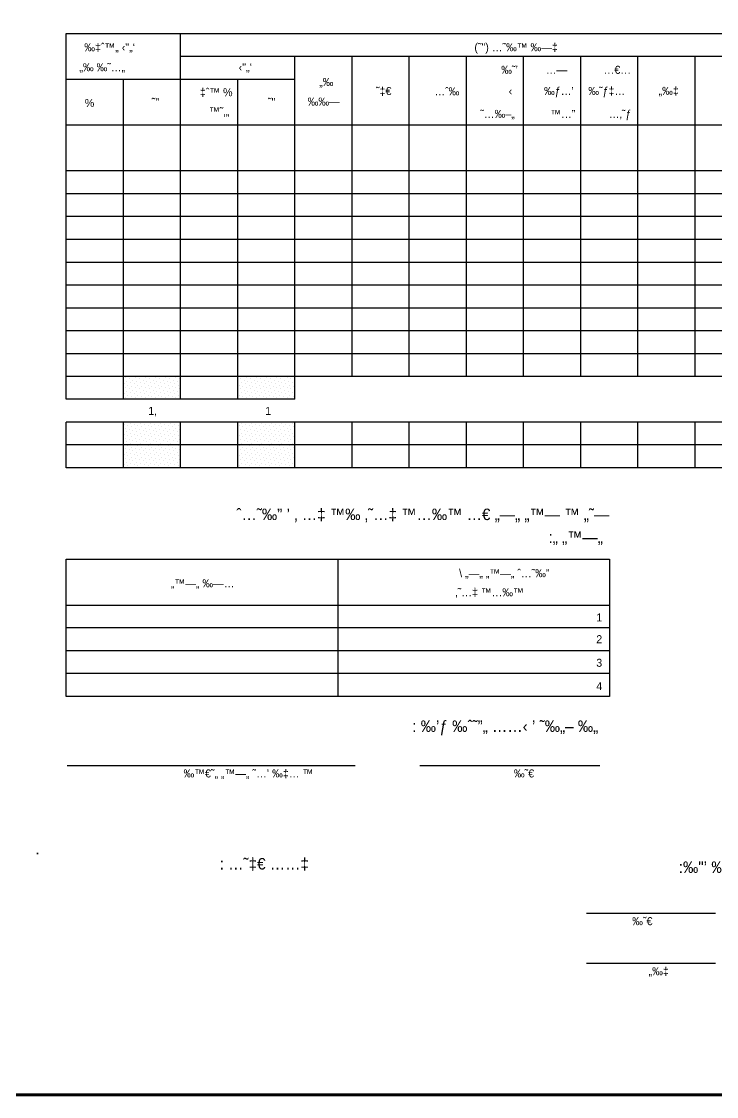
# Model space of a CAD drawing. Extents: x 148861 to 149208, y 169271 to 169495.
# Drawn here: x 149169.72 to 149180.36, y 169467.06 to 169483.51 of the extents above; entities that cross this region are included whole.
import ezdxf
from ezdxf.enums import TextEntityAlignment as Align

# ---------------------------------------------------------------- set-up
doc = ezdxf.new("R2010")
doc.units = 0
doc.header["$LTSCALE"] = 0.1
doc.header["$MEASUREMENT"] = 0
doc.linetypes.add('DOT', pattern=[2, 0, -2])
doc.layers.get('0').update_dxf_attribs({"linetype": 'CONTINUOUS'})
doc.layers.add('DIM', color=4, linetype='CONTINUOUS')
doc.layers.add('TOFIES-01', color=7, linetype='CONTINUOUS')
doc.styles.add('TOFIES-01', font='heb.shx', dxfattribs={"height": 20})

# ---------------------------------------------------------------- blocks, each defined once
blk = doc.blocks.new('*X68')
at = {"color": 0}
for p, q in [((1365.6, 658.49), (1365.6, 658.49)), ((1366.7, 664.02), (1366.7, 664.02)), ((1367.81, 660.7), (1367.81, 660.7)), ((1370.02, 662.91), (1370.02, 662.91)), ((1371.12, 659.6), (1371.12, 659.6)), ((1373.33, 661.81), (1373.33, 661.81)), ((1374.44, 658.49), (1374.44, 658.49)), ((1375.54, 664.02), (1375.54, 664.02)), ((1376.65, 660.7), (1376.65, 660.7)), ((1378.86, 662.91), (1378.86, 662.91)), ((1379.96, 659.6), (1379.96, 659.6)), ((1382.17, 661.81), (1382.17, 661.81)), ((1383.28, 658.49), (1383.28, 658.49)), ((1384.38, 664.02), (1384.38, 664.02)), ((1385.49, 660.7), (1385.49, 660.7)), ((1387.7, 662.91), (1387.7, 662.91)), ((1388.8, 659.6), (1388.8, 659.6)), ((1391.01, 661.81), (1391.01, 661.81)), ((1392.12, 658.49), (1392.12, 658.49)), ((1393.22, 664.02), (1393.22, 664.02)), ((1394.33, 660.7), (1394.33, 660.7)), ((1396.54, 662.91), (1396.54, 662.91)), ((1397.64, 659.6), (1397.64, 659.6)), ((1399.85, 661.81), (1399.85, 661.81)), ((1400.96, 658.49), (1400.96, 658.49)), ((1402.06, 664.02), (1402.06, 664.02)), ((1403.17, 660.7), (1403.17, 660.7)), ((1405.37, 662.91), (1405.37, 662.91)), ((1406.48, 659.6), (1406.48, 659.6)), ((1408.69, 661.81), (1408.69, 661.81)), ((1409.79, 658.49), (1409.79, 658.49)), ((1410.9, 664.02), (1410.9, 664.02)), ((1412, 660.7), (1412, 660.7)), ((1414.21, 662.91), (1414.21, 662.91)), ((1465.04, 660.7), (1465.04, 660.7)), ((1467.25, 662.91), (1467.25, 662.91)), ((1468.35, 659.6), (1468.35, 659.6)), ((1470.56, 661.81), (1470.56, 661.81)), ((1471.67, 658.49), (1471.67, 658.49)), ((1472.77, 664.02), (1472.77, 664.02)), ((1473.88, 660.7), (1473.88, 660.7)), ((1476.09, 662.91), (1476.09, 662.91)), ((1477.19, 659.6), (1477.19, 659.6)), ((1479.4, 661.81), (1479.4, 661.81)), ((1480.5, 658.49), (1480.5, 658.49)), ((1481.61, 664.02), (1481.61, 664.02)), ((1482.71, 660.7), (1482.71, 660.7)), ((1484.92, 662.91), (1484.92, 662.91)), ((1486.03, 659.6), (1486.03, 659.6)), ((1488.24, 661.81), (1488.24, 661.81)), ((1489.34, 658.49), (1489.34, 658.49)), ((1490.45, 664.02), (1490.45, 664.02)), ((1491.55, 660.7), (1491.55, 660.7)), ((1493.76, 662.91), (1493.76, 662.91)), ((1494.87, 659.6), (1494.87, 659.6)), ((1497.08, 661.81), (1497.08, 661.81)), ((1498.18, 658.49), (1498.18, 658.49)), ((1499.29, 664.02), (1499.29, 664.02)), ((1500.39, 660.7), (1500.39, 660.7)), ((1502.6, 662.91), (1502.6, 662.91)), ((1503.71, 659.6), (1503.71, 659.6)), ((1505.92, 661.81), (1505.92, 661.81)), ((1507.02, 658.49), (1507.02, 658.49)), ((1508.13, 664.02), (1508.13, 664.02)), ((1509.23, 660.7), (1509.23, 660.7)), ((1511.44, 662.91), (1511.44, 662.91)), ((1512.55, 659.6), (1512.55, 659.6)), ((1514.76, 661.81), (1514.76, 661.81)), ((1365.6, 649.65), (1365.6, 649.65)), ((1366.7, 655.18), (1366.7, 655.18)), ((1367.81, 651.86), (1367.81, 651.86)), ((1368.91, 657.39), (1368.91, 657.39)), ((1370.02, 654.07), (1370.02, 654.07)), ((1371.12, 650.76), (1371.12, 650.76)), ((1372.23, 656.28), (1372.23, 656.28)), ((1373.33, 652.97), (1373.33, 652.97)), ((1374.44, 649.65), (1374.44, 649.65)), ((1375.54, 655.18), (1375.54, 655.18)), ((1376.65, 651.86), (1376.65, 651.86)), ((1377.75, 657.39), (1377.75, 657.39)), ((1378.86, 654.07), (1378.86, 654.07)), ((1379.96, 650.76), (1379.96, 650.76)), ((1381.07, 656.28), (1381.07, 656.28)), ((1382.17, 652.97), (1382.17, 652.97)), ((1383.28, 649.65), (1383.28, 649.65)), ((1384.38, 655.18), (1384.38, 655.18)), ((1385.49, 651.86), (1385.49, 651.86)), ((1386.59, 657.39), (1386.59, 657.39)), ((1387.7, 654.07), (1387.7, 654.07)), ((1388.8, 650.76), (1388.8, 650.76)), ((1389.91, 656.28), (1389.91, 656.28)), ((1391.01, 652.97), (1391.01, 652.97)), ((1392.12, 649.65), (1392.12, 649.65)), ((1393.22, 655.18), (1393.22, 655.18)), ((1394.33, 651.86), (1394.33, 651.86)), ((1395.43, 657.39), (1395.43, 657.39)), ((1396.54, 654.07), (1396.54, 654.07)), ((1397.64, 650.76), (1397.64, 650.76)), ((1398.75, 656.28), (1398.75, 656.28)), ((1399.85, 652.97), (1399.85, 652.97)), ((1400.96, 649.65), (1400.96, 649.65)), ((1402.06, 655.18), (1402.06, 655.18)), ((1403.17, 651.86), (1403.17, 651.86)), ((1404.27, 657.39), (1404.27, 657.39)), ((1405.37, 654.07), (1405.37, 654.07)), ((1406.48, 650.76), (1406.48, 650.76)), ((1407.58, 656.28), (1407.58, 656.28)), ((1408.69, 652.97), (1408.69, 652.97)), ((1409.79, 649.65), (1409.79, 649.65)), ((1410.9, 655.18), (1410.9, 655.18)), ((1412, 651.86), (1412, 651.86)), ((1413.11, 657.39), (1413.11, 657.39)), ((1414.21, 654.07), (1414.21, 654.07)), ((1465.04, 651.86), (1465.04, 651.86)), ((1466.14, 657.39), (1466.14, 657.39)), ((1467.25, 654.07), (1467.25, 654.07)), ((1468.35, 650.76), (1468.35, 650.76)), ((1469.46, 656.28), (1469.46, 656.28)), ((1470.56, 652.97), (1470.56, 652.97)), ((1471.67, 649.65), (1471.67, 649.65)), ((1472.77, 655.18), (1472.77, 655.18)), ((1473.88, 651.86), (1473.88, 651.86)), ((1474.98, 657.39), (1474.98, 657.39)), ((1476.09, 654.07), (1476.09, 654.07)), ((1477.19, 650.76), (1477.19, 650.76)), ((1478.3, 656.28), (1478.3, 656.28)), ((1479.4, 652.97), (1479.4, 652.97)), ((1480.5, 649.65), (1480.5, 649.65)), ((1481.61, 655.18), (1481.61, 655.18)), ((1482.71, 651.86), (1482.71, 651.86)), ((1483.82, 657.39), (1483.82, 657.39)), ((1484.92, 654.07), (1484.92, 654.07)), ((1486.03, 650.76), (1486.03, 650.76)), ((1487.13, 656.28), (1487.13, 656.28)), ((1488.24, 652.97), (1488.24, 652.97)), ((1489.34, 649.65), (1489.34, 649.65)), ((1490.45, 655.18), (1490.45, 655.18)), ((1491.55, 651.86), (1491.55, 651.86)), ((1492.66, 657.39), (1492.66, 657.39)), ((1493.76, 654.07), (1493.76, 654.07)), ((1494.87, 650.76), (1494.87, 650.76)), ((1495.97, 656.28), (1495.97, 656.28)), ((1497.08, 652.97), (1497.08, 652.97)), ((1498.18, 649.65), (1498.18, 649.65)), ((1499.29, 655.18), (1499.29, 655.18)), ((1500.39, 651.86), (1500.39, 651.86)), ((1501.5, 657.39), (1501.5, 657.39)), ((1502.6, 654.07), (1502.6, 654.07)), ((1503.71, 650.76), (1503.71, 650.76)), ((1504.81, 656.28), (1504.81, 656.28)), ((1505.92, 652.97), (1505.92, 652.97)), ((1507.02, 649.65), (1507.02, 649.65)), ((1508.13, 655.18), (1508.13, 655.18)), ((1509.23, 651.86), (1509.23, 651.86)), ((1510.34, 657.39), (1510.34, 657.39)), ((1511.44, 654.07), (1511.44, 654.07)), ((1512.55, 650.76), (1512.55, 650.76)), ((1513.65, 656.28), (1513.65, 656.28)), ((1514.76, 652.97), (1514.76, 652.97)), ((1366.7, 646.34), (1366.7, 646.34)), ((1368.91, 648.55), (1368.91, 648.55)), ((1370.02, 645.23), (1370.02, 645.23)), ((1372.23, 647.44), (1372.23, 647.44)), ((1375.54, 646.34), (1375.54, 646.34)), ((1377.75, 648.55), (1377.75, 648.55)), ((1378.86, 645.23), (1378.86, 645.23)), ((1381.07, 647.44), (1381.07, 647.44)), ((1384.38, 646.34), (1384.38, 646.34)), ((1386.59, 648.55), (1386.59, 648.55)), ((1387.7, 645.23), (1387.7, 645.23)), ((1389.91, 647.44), (1389.91, 647.44)), ((1393.22, 646.34), (1393.22, 646.34)), ((1395.43, 648.55), (1395.43, 648.55)), ((1396.54, 645.23), (1396.54, 645.23)), ((1398.75, 647.44), (1398.75, 647.44)), ((1402.06, 646.34), (1402.06, 646.34)), ((1404.27, 648.55), (1404.27, 648.55)), ((1405.37, 645.23), (1405.37, 645.23)), ((1407.58, 647.44), (1407.58, 647.44)), ((1410.9, 646.34), (1410.9, 646.34)), ((1413.11, 648.55), (1413.11, 648.55)), ((1414.21, 645.23), (1414.21, 645.23)), ((1466.14, 648.55), (1466.14, 648.55)), ((1467.25, 645.23), (1467.25, 645.23)), ((1469.46, 647.44), (1469.46, 647.44)), ((1472.77, 646.34), (1472.77, 646.34)), ((1474.98, 648.55), (1474.98, 648.55)), ((1476.09, 645.23), (1476.09, 645.23)), ((1478.3, 647.44), (1478.3, 647.44)), ((1481.61, 646.34), (1481.61, 646.34)), ((1483.82, 648.55), (1483.82, 648.55)), ((1484.92, 645.23), (1484.92, 645.23)), ((1487.13, 647.44), (1487.13, 647.44)), ((1490.45, 646.34), (1490.45, 646.34)), ((1492.66, 648.55), (1492.66, 648.55)), ((1493.76, 645.23), (1493.76, 645.23)), ((1495.97, 647.44), (1495.97, 647.44)), ((1499.29, 646.34), (1499.29, 646.34)), ((1501.5, 648.55), (1501.5, 648.55)), ((1502.6, 645.23), (1502.6, 645.23)), ((1504.81, 647.44), (1504.81, 647.44)), ((1508.13, 646.34), (1508.13, 646.34)), ((1510.34, 648.55), (1510.34, 648.55)), ((1511.44, 645.23), (1511.44, 645.23)), ((1513.65, 647.44), (1513.65, 647.44)), ((1365.6, 623.14), (1365.6, 623.14)), ((1368.91, 622.03), (1368.91, 622.03)), ((1371.12, 624.24), (1371.12, 624.24)), ((1372.23, 620.93), (1372.23, 620.93)), ((1374.44, 623.14), (1374.44, 623.14)), ((1377.75, 622.03), (1377.75, 622.03)), ((1379.96, 624.24), (1379.96, 624.24)), ((1381.07, 620.93), (1381.07, 620.93)), ((1383.28, 623.14), (1383.28, 623.14)), ((1386.59, 622.03), (1386.59, 622.03)), ((1388.8, 624.24), (1388.8, 624.24)), ((1389.91, 620.93), (1389.91, 620.93)), ((1392.12, 623.14), (1392.12, 623.14)), ((1395.43, 622.03), (1395.43, 622.03)), ((1397.64, 624.24), (1397.64, 624.24)), ((1398.75, 620.93), (1398.75, 620.93)), ((1400.96, 623.14), (1400.96, 623.14)), ((1404.27, 622.03), (1404.27, 622.03)), ((1406.48, 624.24), (1406.48, 624.24)), ((1407.58, 620.93), (1407.58, 620.93)), ((1409.79, 623.14), (1409.79, 623.14)), ((1413.11, 622.03), (1413.11, 622.03)), ((1466.14, 622.03), (1466.14, 622.03)), ((1468.35, 624.24), (1468.35, 624.24)), ((1469.46, 620.93), (1469.46, 620.93)), ((1471.67, 623.14), (1471.67, 623.14)), ((1474.98, 622.03), (1474.98, 622.03)), ((1477.19, 624.24), (1477.19, 624.24)), ((1478.3, 620.93), (1478.3, 620.93)), ((1480.5, 623.14), (1480.5, 623.14)), ((1483.82, 622.03), (1483.82, 622.03)), ((1486.03, 624.24), (1486.03, 624.24)), ((1487.13, 620.93), (1487.13, 620.93)), ((1489.34, 623.14), (1489.34, 623.14)), ((1492.66, 622.03), (1492.66, 622.03)), ((1494.87, 624.24), (1494.87, 624.24)), ((1495.97, 620.93), (1495.97, 620.93)), ((1498.18, 623.14), (1498.18, 623.14)), ((1501.5, 622.03), (1501.5, 622.03)), ((1503.71, 624.24), (1503.71, 624.24)), ((1504.81, 620.93), (1504.81, 620.93)), ((1507.02, 623.14), (1507.02, 623.14)), ((1510.34, 622.03), (1510.34, 622.03)), ((1512.55, 624.24), (1512.55, 624.24)), ((1513.65, 620.93), (1513.65, 620.93)), ((1365.6, 614.3), (1365.6, 614.3)), ((1366.7, 619.82), (1366.7, 619.82)), ((1367.81, 616.51), (1367.81, 616.51)), ((1368.91, 613.19), (1368.91, 613.19)), ((1370.02, 618.72), (1370.02, 618.72)), ((1371.12, 615.4), (1371.12, 615.4)), ((1372.23, 612.09), (1372.23, 612.09)), ((1373.33, 617.61), (1373.33, 617.61)), ((1374.44, 614.3), (1374.44, 614.3)), ((1375.54, 619.82), (1375.54, 619.82)), ((1376.65, 616.51), (1376.65, 616.51)), ((1377.75, 613.19), (1377.75, 613.19)), ((1378.86, 618.72), (1378.86, 618.72)), ((1379.96, 615.4), (1379.96, 615.4)), ((1381.07, 612.09), (1381.07, 612.09)), ((1382.17, 617.61), (1382.17, 617.61)), ((1383.28, 614.3), (1383.28, 614.3)), ((1384.38, 619.82), (1384.38, 619.82)), ((1385.49, 616.51), (1385.49, 616.51)), ((1386.59, 613.19), (1386.59, 613.19)), ((1387.7, 618.72), (1387.7, 618.72)), ((1388.8, 615.4), (1388.8, 615.4)), ((1389.91, 612.09), (1389.91, 612.09)), ((1391.01, 617.61), (1391.01, 617.61)), ((1392.12, 614.3), (1392.12, 614.3)), ((1393.22, 619.82), (1393.22, 619.82)), ((1394.33, 616.51), (1394.33, 616.51)), ((1395.43, 613.19), (1395.43, 613.19)), ((1396.54, 618.72), (1396.54, 618.72)), ((1397.64, 615.4), (1397.64, 615.4)), ((1398.75, 612.09), (1398.75, 612.09)), ((1399.85, 617.61), (1399.85, 617.61)), ((1400.96, 614.3), (1400.96, 614.3)), ((1402.06, 619.82), (1402.06, 619.82)), ((1403.17, 616.51), (1403.17, 616.51)), ((1404.27, 613.19), (1404.27, 613.19)), ((1405.37, 618.72), (1405.37, 618.72)), ((1406.48, 615.4), (1406.48, 615.4)), ((1407.58, 612.09), (1407.58, 612.09)), ((1408.69, 617.61), (1408.69, 617.61)), ((1409.79, 614.3), (1409.79, 614.3)), ((1410.9, 619.82), (1410.9, 619.82)), ((1412, 616.51), (1412, 616.51)), ((1413.11, 613.19), (1413.11, 613.19)), ((1414.21, 618.72), (1414.21, 618.72)), ((1465.04, 616.51), (1465.04, 616.51)), ((1466.14, 613.19), (1466.14, 613.19)), ((1467.25, 618.72), (1467.25, 618.72)), ((1468.35, 615.4), (1468.35, 615.4)), ((1469.46, 612.09), (1469.46, 612.09)), ((1470.56, 617.61), (1470.56, 617.61)), ((1471.67, 614.3), (1471.67, 614.3)), ((1472.77, 619.82), (1472.77, 619.82)), ((1473.88, 616.51), (1473.88, 616.51)), ((1474.98, 613.19), (1474.98, 613.19)), ((1476.09, 618.72), (1476.09, 618.72)), ((1477.19, 615.4), (1477.19, 615.4)), ((1478.3, 612.09), (1478.3, 612.09)), ((1479.4, 617.61), (1479.4, 617.61)), ((1480.5, 614.3), (1480.5, 614.3)), ((1481.61, 619.82), (1481.61, 619.82)), ((1482.71, 616.51), (1482.71, 616.51)), ((1483.82, 613.19), (1483.82, 613.19)), ((1484.92, 618.72), (1484.92, 618.72)), ((1486.03, 615.4), (1486.03, 615.4)), ((1487.13, 612.09), (1487.13, 612.09)), ((1488.24, 617.61), (1488.24, 617.61)), ((1489.34, 614.3), (1489.34, 614.3)), ((1490.45, 619.82), (1490.45, 619.82)), ((1491.55, 616.51), (1491.55, 616.51)), ((1492.66, 613.19), (1492.66, 613.19)), ((1493.76, 618.72), (1493.76, 618.72)), ((1494.87, 615.4), (1494.87, 615.4)), ((1495.97, 612.09), (1495.97, 612.09)), ((1497.08, 617.61), (1497.08, 617.61)), ((1498.18, 614.3), (1498.18, 614.3)), ((1499.29, 619.82), (1499.29, 619.82)), ((1500.39, 616.51), (1500.39, 616.51)), ((1501.5, 613.19), (1501.5, 613.19)), ((1502.6, 618.72), (1502.6, 618.72)), ((1503.71, 615.4), (1503.71, 615.4)), ((1504.81, 612.09), (1504.81, 612.09)), ((1505.92, 617.61), (1505.92, 617.61)), ((1507.02, 614.3), (1507.02, 614.3)), ((1508.13, 619.82), (1508.13, 619.82)), ((1509.23, 616.51), (1509.23, 616.51)), ((1510.34, 613.19), (1510.34, 613.19)), ((1511.44, 618.72), (1511.44, 618.72)), ((1512.55, 615.4), (1512.55, 615.4)), ((1513.65, 612.09), (1513.65, 612.09)), ((1514.76, 617.61), (1514.76, 617.61)), ((1365.6, 605.46), (1365.6, 605.46)), ((1366.7, 610.98), (1366.7, 610.98)), ((1366.7, 602.15), (1366.7, 602.15)), ((1367.81, 607.67), (1367.81, 607.67)), ((1368.91, 604.36), (1368.91, 604.36)), ((1370.02, 609.88), (1370.02, 609.88)), ((1371.12, 606.57), (1371.12, 606.57)), ((1372.23, 603.25), (1372.23, 603.25)), ((1373.33, 608.77), (1373.33, 608.77)), ((1374.44, 605.46), (1374.44, 605.46)), ((1375.54, 610.98), (1375.54, 610.98)), ((1375.54, 602.15), (1375.54, 602.15)), ((1376.65, 607.67), (1376.65, 607.67)), ((1377.75, 604.36), (1377.75, 604.36)), ((1378.86, 609.88), (1378.86, 609.88)), ((1379.96, 606.57), (1379.96, 606.57)), ((1381.07, 603.25), (1381.07, 603.25)), ((1382.17, 608.77), (1382.17, 608.77)), ((1383.28, 605.46), (1383.28, 605.46)), ((1384.38, 610.98), (1384.38, 610.98)), ((1384.38, 602.15), (1384.38, 602.15)), ((1385.49, 607.67), (1385.49, 607.67)), ((1386.59, 604.36), (1386.59, 604.36)), ((1387.7, 609.88), (1387.7, 609.88)), ((1388.8, 606.57), (1388.8, 606.57)), ((1389.91, 603.25), (1389.91, 603.25)), ((1391.01, 608.77), (1391.01, 608.77)), ((1392.12, 605.46), (1392.12, 605.46)), ((1393.22, 610.98), (1393.22, 610.98)), ((1393.22, 602.15), (1393.22, 602.15)), ((1394.33, 607.67), (1394.33, 607.67)), ((1395.43, 604.36), (1395.43, 604.36)), ((1396.54, 609.88), (1396.54, 609.88)), ((1397.64, 606.57), (1397.64, 606.57)), ((1398.75, 603.25), (1398.75, 603.25)), ((1399.85, 608.77), (1399.85, 608.77)), ((1400.96, 605.46), (1400.96, 605.46)), ((1402.06, 610.98), (1402.06, 610.98)), ((1402.06, 602.15), (1402.06, 602.15)), ((1403.17, 607.67), (1403.17, 607.67)), ((1404.27, 604.36), (1404.27, 604.36)), ((1405.37, 609.88), (1405.37, 609.88)), ((1406.48, 606.57), (1406.48, 606.57)), ((1407.58, 603.25), (1407.58, 603.25)), ((1408.69, 608.77), (1408.69, 608.77)), ((1409.79, 605.46), (1409.79, 605.46)), ((1410.9, 610.98), (1410.9, 610.98)), ((1410.9, 602.15), (1410.9, 602.15)), ((1412, 607.67), (1412, 607.67)), ((1413.11, 604.36), (1413.11, 604.36)), ((1414.21, 609.88), (1414.21, 609.88)), ((1465.04, 607.67), (1465.04, 607.67)), ((1466.14, 604.36), (1466.14, 604.36)), ((1467.25, 609.88), (1467.25, 609.88)), ((1468.35, 606.57), (1468.35, 606.57)), ((1469.46, 603.25), (1469.46, 603.25)), ((1470.56, 608.77), (1470.56, 608.77)), ((1471.67, 605.46), (1471.67, 605.46)), ((1472.77, 610.98), (1472.77, 610.98)), ((1472.77, 602.15), (1472.77, 602.15)), ((1473.88, 607.67), (1473.88, 607.67)), ((1474.98, 604.36), (1474.98, 604.36)), ((1476.09, 609.88), (1476.09, 609.88)), ((1477.19, 606.57), (1477.19, 606.57)), ((1478.3, 603.25), (1478.3, 603.25)), ((1479.4, 608.77), (1479.4, 608.77)), ((1480.5, 605.46), (1480.5, 605.46)), ((1481.61, 610.98), (1481.61, 610.98)), ((1481.61, 602.15), (1481.61, 602.15)), ((1482.71, 607.67), (1482.71, 607.67)), ((1483.82, 604.36), (1483.82, 604.36)), ((1484.92, 609.88), (1484.92, 609.88)), ((1486.03, 606.57), (1486.03, 606.57)), ((1487.13, 603.25), (1487.13, 603.25)), ((1488.24, 608.77), (1488.24, 608.77)), ((1489.34, 605.46), (1489.34, 605.46)), ((1490.45, 610.98), (1490.45, 610.98)), ((1490.45, 602.15), (1490.45, 602.15)), ((1491.55, 607.67), (1491.55, 607.67)), ((1492.66, 604.36), (1492.66, 604.36)), ((1493.76, 609.88), (1493.76, 609.88)), ((1494.87, 606.57), (1494.87, 606.57)), ((1495.97, 603.25), (1495.97, 603.25)), ((1497.08, 608.77), (1497.08, 608.77)), ((1498.18, 605.46), (1498.18, 605.46)), ((1499.29, 610.98), (1499.29, 610.98)), ((1499.29, 602.15), (1499.29, 602.15)), ((1500.39, 607.67), (1500.39, 607.67)), ((1501.5, 604.36), (1501.5, 604.36)), ((1502.6, 609.88), (1502.6, 609.88)), ((1503.71, 606.57), (1503.71, 606.57)), ((1504.81, 603.25), (1504.81, 603.25)), ((1505.92, 608.77), (1505.92, 608.77)), ((1507.02, 605.46), (1507.02, 605.46)), ((1508.13, 610.98), (1508.13, 610.98)), ((1508.13, 602.15), (1508.13, 602.15)), ((1509.23, 607.67), (1509.23, 607.67)), ((1510.34, 604.36), (1510.34, 604.36)), ((1511.44, 609.88), (1511.44, 609.88)), ((1512.55, 606.57), (1512.55, 606.57)), ((1513.65, 603.25), (1513.65, 603.25)), ((1514.76, 608.77), (1514.76, 608.77)), ((1365.6, 596.62), (1365.6, 596.62)), ((1366.7, 593.31), (1366.7, 593.31)), ((1367.81, 598.83), (1367.81, 598.83)), ((1368.91, 595.52), (1368.91, 595.52)), ((1370.02, 601.04), (1370.02, 601.04)), ((1371.12, 597.73), (1371.12, 597.73)), ((1372.23, 594.41), (1372.23, 594.41)), ((1373.33, 599.94), (1373.33, 599.94)), ((1374.44, 596.62), (1374.44, 596.62)), ((1375.54, 593.31), (1375.54, 593.31)), ((1376.65, 598.83), (1376.65, 598.83)), ((1377.75, 595.52), (1377.75, 595.52)), ((1378.86, 601.04), (1378.86, 601.04)), ((1379.96, 597.73), (1379.96, 597.73)), ((1381.07, 594.41), (1381.07, 594.41)), ((1382.17, 599.94), (1382.17, 599.94)), ((1383.28, 596.62), (1383.28, 596.62)), ((1384.38, 593.31), (1384.38, 593.31)), ((1385.49, 598.83), (1385.49, 598.83)), ((1386.59, 595.52), (1386.59, 595.52)), ((1387.7, 601.04), (1387.7, 601.04)), ((1388.8, 597.73), (1388.8, 597.73)), ((1389.91, 594.41), (1389.91, 594.41)), ((1391.01, 599.94), (1391.01, 599.94)), ((1392.12, 596.62), (1392.12, 596.62)), ((1393.22, 593.31), (1393.22, 593.31)), ((1394.33, 598.83), (1394.33, 598.83)), ((1395.43, 595.52), (1395.43, 595.52)), ((1396.54, 601.04), (1396.54, 601.04)), ((1397.64, 597.73), (1397.64, 597.73)), ((1398.75, 594.41), (1398.75, 594.41)), ((1399.85, 599.94), (1399.85, 599.94)), ((1400.96, 596.62), (1400.96, 596.62)), ((1402.06, 593.31), (1402.06, 593.31)), ((1403.17, 598.83), (1403.17, 598.83)), ((1404.27, 595.52), (1404.27, 595.52)), ((1405.37, 601.04), (1405.37, 601.04)), ((1406.48, 597.73), (1406.48, 597.73)), ((1407.58, 594.41), (1407.58, 594.41)), ((1408.69, 599.94), (1408.69, 599.94)), ((1409.79, 596.62), (1409.79, 596.62)), ((1410.9, 593.31), (1410.9, 593.31)), ((1412, 598.83), (1412, 598.83)), ((1413.11, 595.52), (1413.11, 595.52)), ((1414.21, 601.04), (1414.21, 601.04)), ((1465.04, 598.83), (1465.04, 598.83)), ((1466.14, 595.52), (1466.14, 595.52)), ((1467.25, 601.04), (1467.25, 601.04)), ((1468.35, 597.73), (1468.35, 597.73)), ((1469.46, 594.41), (1469.46, 594.41)), ((1470.56, 599.94), (1470.56, 599.94)), ((1471.67, 596.62), (1471.67, 596.62)), ((1472.77, 593.31), (1472.77, 593.31)), ((1473.88, 598.83), (1473.88, 598.83)), ((1474.98, 595.52), (1474.98, 595.52)), ((1476.09, 601.04), (1476.09, 601.04)), ((1477.19, 597.73), (1477.19, 597.73)), ((1478.3, 594.41), (1478.3, 594.41)), ((1479.4, 599.94), (1479.4, 599.94)), ((1480.5, 596.62), (1480.5, 596.62)), ((1481.61, 593.31), (1481.61, 593.31)), ((1482.71, 598.83), (1482.71, 598.83)), ((1483.82, 595.52), (1483.82, 595.52)), ((1484.92, 601.04), (1484.92, 601.04)), ((1486.03, 597.73), (1486.03, 597.73)), ((1487.13, 594.41), (1487.13, 594.41)), ((1488.24, 599.94), (1488.24, 599.94)), ((1489.34, 596.62), (1489.34, 596.62)), ((1490.45, 593.31), (1490.45, 593.31)), ((1491.55, 598.83), (1491.55, 598.83)), ((1492.66, 595.52), (1492.66, 595.52)), ((1493.76, 601.04), (1493.76, 601.04)), ((1494.87, 597.73), (1494.87, 597.73)), ((1495.97, 594.41), (1495.97, 594.41)), ((1497.08, 599.94), (1497.08, 599.94)), ((1498.18, 596.62), (1498.18, 596.62)), ((1499.29, 593.31), (1499.29, 593.31)), ((1500.39, 598.83), (1500.39, 598.83)), ((1501.5, 595.52), (1501.5, 595.52)), ((1502.6, 601.04), (1502.6, 601.04)), ((1503.71, 597.73), (1503.71, 597.73)), ((1504.81, 594.41), (1504.81, 594.41)), ((1505.92, 599.94), (1505.92, 599.94)), ((1507.02, 596.62), (1507.02, 596.62)), ((1508.13, 593.31), (1508.13, 593.31)), ((1509.23, 598.83), (1509.23, 598.83)), ((1510.34, 595.52), (1510.34, 595.52)), ((1511.44, 601.04), (1511.44, 601.04)), ((1512.55, 597.73), (1512.55, 597.73)), ((1513.65, 594.41), (1513.65, 594.41)), ((1514.76, 599.94), (1514.76, 599.94)), ((1365.6, 587.78), (1365.6, 587.78)), ((1367.81, 589.99), (1367.81, 589.99)), ((1368.91, 586.68), (1368.91, 586.68)), ((1370.02, 592.2), (1370.02, 592.2)), ((1371.12, 588.89), (1371.12, 588.89)), ((1372.23, 585.57), (1372.23, 585.57)), ((1373.33, 591.1), (1373.33, 591.1)), ((1374.44, 587.78), (1374.44, 587.78)), ((1376.65, 589.99), (1376.65, 589.99)), ((1377.75, 586.68), (1377.75, 586.68)), ((1378.86, 592.2), (1378.86, 592.2)), ((1379.96, 588.89), (1379.96, 588.89)), ((1381.07, 585.57), (1381.07, 585.57)), ((1382.17, 591.1), (1382.17, 591.1)), ((1383.28, 587.78), (1383.28, 587.78)), ((1385.49, 589.99), (1385.49, 589.99)), ((1386.59, 586.68), (1386.59, 586.68)), ((1387.7, 592.2), (1387.7, 592.2)), ((1388.8, 588.89), (1388.8, 588.89)), ((1389.91, 585.57), (1389.91, 585.57)), ((1391.01, 591.1), (1391.01, 591.1)), ((1392.12, 587.78), (1392.12, 587.78)), ((1394.33, 589.99), (1394.33, 589.99)), ((1395.43, 586.68), (1395.43, 586.68)), ((1396.54, 592.2), (1396.54, 592.2)), ((1397.64, 588.89), (1397.64, 588.89)), ((1398.75, 585.57), (1398.75, 585.57)), ((1399.85, 591.1), (1399.85, 591.1)), ((1400.96, 587.78), (1400.96, 587.78)), ((1403.17, 589.99), (1403.17, 589.99)), ((1404.27, 586.68), (1404.27, 586.68)), ((1405.37, 592.2), (1405.37, 592.2)), ((1406.48, 588.89), (1406.48, 588.89)), ((1407.58, 585.57), (1407.58, 585.57)), ((1408.69, 591.1), (1408.69, 591.1)), ((1409.79, 587.78), (1409.79, 587.78)), ((1412, 589.99), (1412, 589.99)), ((1413.11, 586.68), (1413.11, 586.68)), ((1414.21, 592.2), (1414.21, 592.2)), ((1465.04, 589.99), (1465.04, 589.99)), ((1466.14, 586.68), (1466.14, 586.68)), ((1467.25, 592.2), (1467.25, 592.2)), ((1468.35, 588.89), (1468.35, 588.89)), ((1469.46, 585.57), (1469.46, 585.57)), ((1470.56, 591.1), (1470.56, 591.1)), ((1471.67, 587.78), (1471.67, 587.78)), ((1473.88, 589.99), (1473.88, 589.99)), ((1474.98, 586.68), (1474.98, 586.68)), ((1476.09, 592.2), (1476.09, 592.2)), ((1477.19, 588.89), (1477.19, 588.89)), ((1478.3, 585.57), (1478.3, 585.57)), ((1479.4, 591.1), (1479.4, 591.1)), ((1480.5, 587.78), (1480.5, 587.78)), ((1482.71, 589.99), (1482.71, 589.99)), ((1483.82, 586.68), (1483.82, 586.68)), ((1484.92, 592.2), (1484.92, 592.2)), ((1486.03, 588.89), (1486.03, 588.89)), ((1487.13, 585.57), (1487.13, 585.57)), ((1488.24, 591.1), (1488.24, 591.1)), ((1489.34, 587.78), (1489.34, 587.78)), ((1491.55, 589.99), (1491.55, 589.99)), ((1492.66, 586.68), (1492.66, 586.68)), ((1493.76, 592.2), (1493.76, 592.2)), ((1494.87, 588.89), (1494.87, 588.89)), ((1495.97, 585.57), (1495.97, 585.57)), ((1497.08, 591.1), (1497.08, 591.1)), ((1498.18, 587.78), (1498.18, 587.78)), ((1500.39, 589.99), (1500.39, 589.99)), ((1501.5, 586.68), (1501.5, 586.68)), ((1502.6, 592.2), (1502.6, 592.2)), ((1503.71, 588.89), (1503.71, 588.89)), ((1504.81, 585.57), (1504.81, 585.57)), ((1505.92, 591.1), (1505.92, 591.1)), ((1507.02, 587.78), (1507.02, 587.78)), ((1509.23, 589.99), (1509.23, 589.99)), ((1510.34, 586.68), (1510.34, 586.68)), ((1511.44, 592.2), (1511.44, 592.2)), ((1512.55, 588.89), (1512.55, 588.89)), ((1513.65, 585.57), (1513.65, 585.57)), ((1514.76, 591.1), (1514.76, 591.1))]:
    blk.add_line(p, q, dxfattribs=at)

msp = doc.modelspace()

# ---------------------------------------------------------------- linework, layer by layer
at = {"layer": 'DIM', "color": 7, "ltscale": 40, "const_width": 0.05}
msp.add_lwpolyline([(149152.146, 169494.888), (149207.64, 169494.888), (149207.64, 169467.081), (149152.146, 169467.081)], close=True, dxfattribs=at)
at = {"layer": 'TOFIES-01', "color": 8}
for p, q in [((149170.409, 169477.727), (149170.409, 169483.326)), ((149170.409, 169483.326), (149189.654, 169483.326)), ((149172.158, 169477.727), (149172.158, 169483.326)), ((149172.158, 169482.976), (149182.656, 169482.976)), ((149173.908, 169478.077), (149173.908, 169482.976)), ((149174.783, 169478.077), (149174.783, 169482.976)), ((149175.657, 169478.077), (149175.657, 169482.976)), ((149176.532, 169478.077), (149176.532, 169482.976)), ((149177.407, 169478.077), (149177.407, 169482.976)), ((149178.282, 169478.077), (149178.282, 169482.976)), ((149179.156, 169478.077), (149179.156, 169482.976)), ((149180.031, 169478.077), (149180.031, 169482.976)), ((149170.409, 169482.626), (149173.908, 169482.626)), ((149171.284, 169477.727), (149171.284, 169482.626)), ((149173.033, 169477.727), (149173.033, 169482.626)), ((149170.409, 169481.926), (149189.654, 169481.926)), ((149170.409, 169481.226), (149189.654, 169481.226)), ((149170.409, 169480.876), (149189.654, 169480.876)), ((149170.409, 169480.527), (149189.654, 169480.527)), ((149170.409, 169480.177), (149189.654, 169480.177)), ((149170.409, 169479.827), (149189.654, 169479.827)), ((149170.409, 169479.477), (149189.654, 169479.477)), ((149170.409, 169479.127), (149189.654, 169479.127)), ((149170.409, 169478.777), (149189.654, 169478.777)), ((149170.409, 169478.427), (149189.654, 169478.427)), ((149173.908, 169478.077), (149170.409, 169478.077)), ((149183.705, 169478.077), (149173.908, 169478.077)), ((149173.908, 169477.727), (149173.908, 169478.077)), ((149173.908, 169477.727), (149170.409, 169477.727)), ((149189.654, 169477.377), (149170.409, 169477.377)), ((149170.409, 169476.678), (149170.409, 169477.377)), ((149171.284, 169476.678), (149171.284, 169477.377)), ((149172.158, 169476.678), (149172.158, 169477.377)), ((149173.033, 169476.678), (149173.033, 169477.377)), ((149173.908, 169476.678), (149173.908, 169477.377)), ((149174.783, 169476.678), (149174.783, 169477.377)), ((149175.657, 169476.678), (149175.657, 169477.377)), ((149176.532, 169476.678), (149176.532, 169477.377)), ((149177.407, 169476.678), (149177.407, 169477.377)), ((149178.282, 169476.678), (149178.282, 169477.377)), ((149179.156, 169476.678), (149179.156, 169477.377)), ((149180.031, 169476.678), (149180.031, 169477.377)), ((149189.654, 169477.027), (149170.409, 169477.027)), ((149189.654, 169476.678), (149170.409, 169476.678)), ((149170.409, 169473.178), (149170.409, 169475.278)), ((149170.409, 169475.278), (149178.719, 169475.278)), ((149174.564, 169475.278), (149174.564, 169473.178)), ((149178.719, 169475.278), (149178.719, 169473.178)), ((149170.409, 169474.578), (149178.719, 169474.578)), ((149178.719, 169474.228), (149170.409, 169474.228)), ((149178.719, 169473.878), (149170.409, 169473.878)), ((149178.719, 169473.528), (149170.409, 169473.528)), ((149178.719, 169473.178), (149170.409, 169473.178)), ((149174.828, 169472.116), (149170.422, 169472.116)), ((149178.573, 169472.116), (149175.819, 169472.116)), ((149180.345, 169469.859), (149178.37, 169469.859)), ((149180.345, 169469.092), (149178.37, 169469.092))]:
    msp.add_line(p, q, dxfattribs=at)

# ---------------------------------------------------------------- block references
at = {"layer": 'TOFIES-01', "color": 8, "xscale": 0.01749550964450464, "yscale": 0.01749550964450464, "zscale": 0.01749550964568779}
msp.add_blockref('*X68', (149147.402, 169466.442), dxfattribs=at)

# ---------------------------------------------------------------- texts
at = {"layer": 'TOFIES-01', "color": 8, "style": 'TOFIES-01'}
for s, p in [('‰‡ˆ™„ ‹"„‘', (149170.685, 169483.053)), ('„‰ ‰˜…„', (149170.61, 169482.748)), ('‰˜€', (149179.069, 169469.678))]:
    msp.add_text(s, height=0.1225, dxfattribs=at).set_placement(p)
at = {"layer": 'TOFIES-01', "color": 8, "linetype": 'DOT', "style": 'TOFIES-01'}
for s, height, p in [('(˜") …˜‰™ ‰—‡', 0.12247, (149177.931, 169483.054)), ('‹"„‘', 0.1225, (149173.251, 169482.748)), ('‰˜’', 0.1225, (149177.319, 169482.708)), ('…—', 0.1225, (149178.074, 169482.708)), ('…€…', 0.1225, (149179.05, 169482.708)), ('„‰', 0.1225, (149174.497, 169482.521)), ('‡ˆ™ %', 0.1225, (149172.954, 169482.365)), ('˜‡€', 0.1225, (149175.385, 169482.383)), ('…ˆ‰', 0.1225, (149176.424, 169482.378)), ('‹', 0.122, (149177.233, 169482.384)), ('‰ƒ…’', 0.1225, (149178.175, 169482.385)), ('‰˜ƒ‡…', 0.1225, (149178.962, 169482.385)), ('„‰‡', 0.1225, (149179.781, 169482.386)), ('˜"', 0.1225, (149171.831, 169482.215)), ('˜"', 0.1225, (149173.608, 169482.215)), ('‰‰—', 0.1225, (149174.595, 169482.222)), ('™˜‚„', 0.1225, (149172.904, 169482.071)), ('˜…‰–„', 0.1225, (149177.273, 169482.034)), ('™…”', 0.1225, (149178.198, 169482.034)), ('…‚˜ƒ', 0.1225, (149179.057, 169482.034)), ('1‚', 0.1225, (149171.791, 169477.488)), ('1', 0.122, (149173.544, 169477.488)), ('ˆ…˜‰” ’ ‚ …‡ ™‰ ‚˜…‡ ™…‰™ …€ „—„ „™— ™ „˜—', 0.17496, (149178.719, 169475.878)), (':„ „™—„', 0.175, (149178.62, 169475.529)), ('\\ „—„ „™—„ ˆ…˜‰”', 0.12247, (149177.803, 169475.004)), ('„™—„ ‰—…', 0.1225, (149172.984, 169474.849)), ('‚˜…‡ ™…‰™', 0.1225, (149177.409, 169474.712)), (': ‰’ƒ ‰ˆ˜”„ ……‹ ’ ˜‰„– ‰„', 0.17496, (149178.549, 169472.636))]:
    msp.add_text(s, height=height, dxfattribs=at).set_placement(p, align=Align.RIGHT)
at = {"layer": 'TOFIES-01', "color": 8, "style": 'TOFIES-01'}
for s, height, p in [('%', 0.122, (149170.838, 169482.202)), ('‰™€˜„ „™—„ ˜…’ ‰‡… ™', 0.12247, (149174.187, 169471.939)), ('‰˜€', 0.1225, (149177.568, 169471.939)), ('.', 0.175, (149170.001, 169470.76)), (': …˜‡€ ……‡', 0.175, (149174.122, 169470.53)), (':‰"’ ‰…™˜„ …™˜ \\ „ƒ’……„ ’ˆ —ƒ', 0.17496, (149183.373, 169470.478)), ('„‰‡', 0.1225, (149179.629, 169468.912))]:
    msp.add_text(s, height=height, dxfattribs=at).set_placement(p, align=Align.RIGHT)
at = {"layer": 'TOFIES-01', "color": 8, "linetype": 'DOT', "style": 'TOFIES-01'}
for s, p in [('1', (149178.519, 169474.327)), ('2', (149178.519, 169473.994)), ('3', (149178.519, 169473.633)), ('4', (149178.519, 169473.275))]:
    msp.add_text(s, height=0.122, dxfattribs=at).set_placement(p)

doc.saveas('drawing.dxf')
